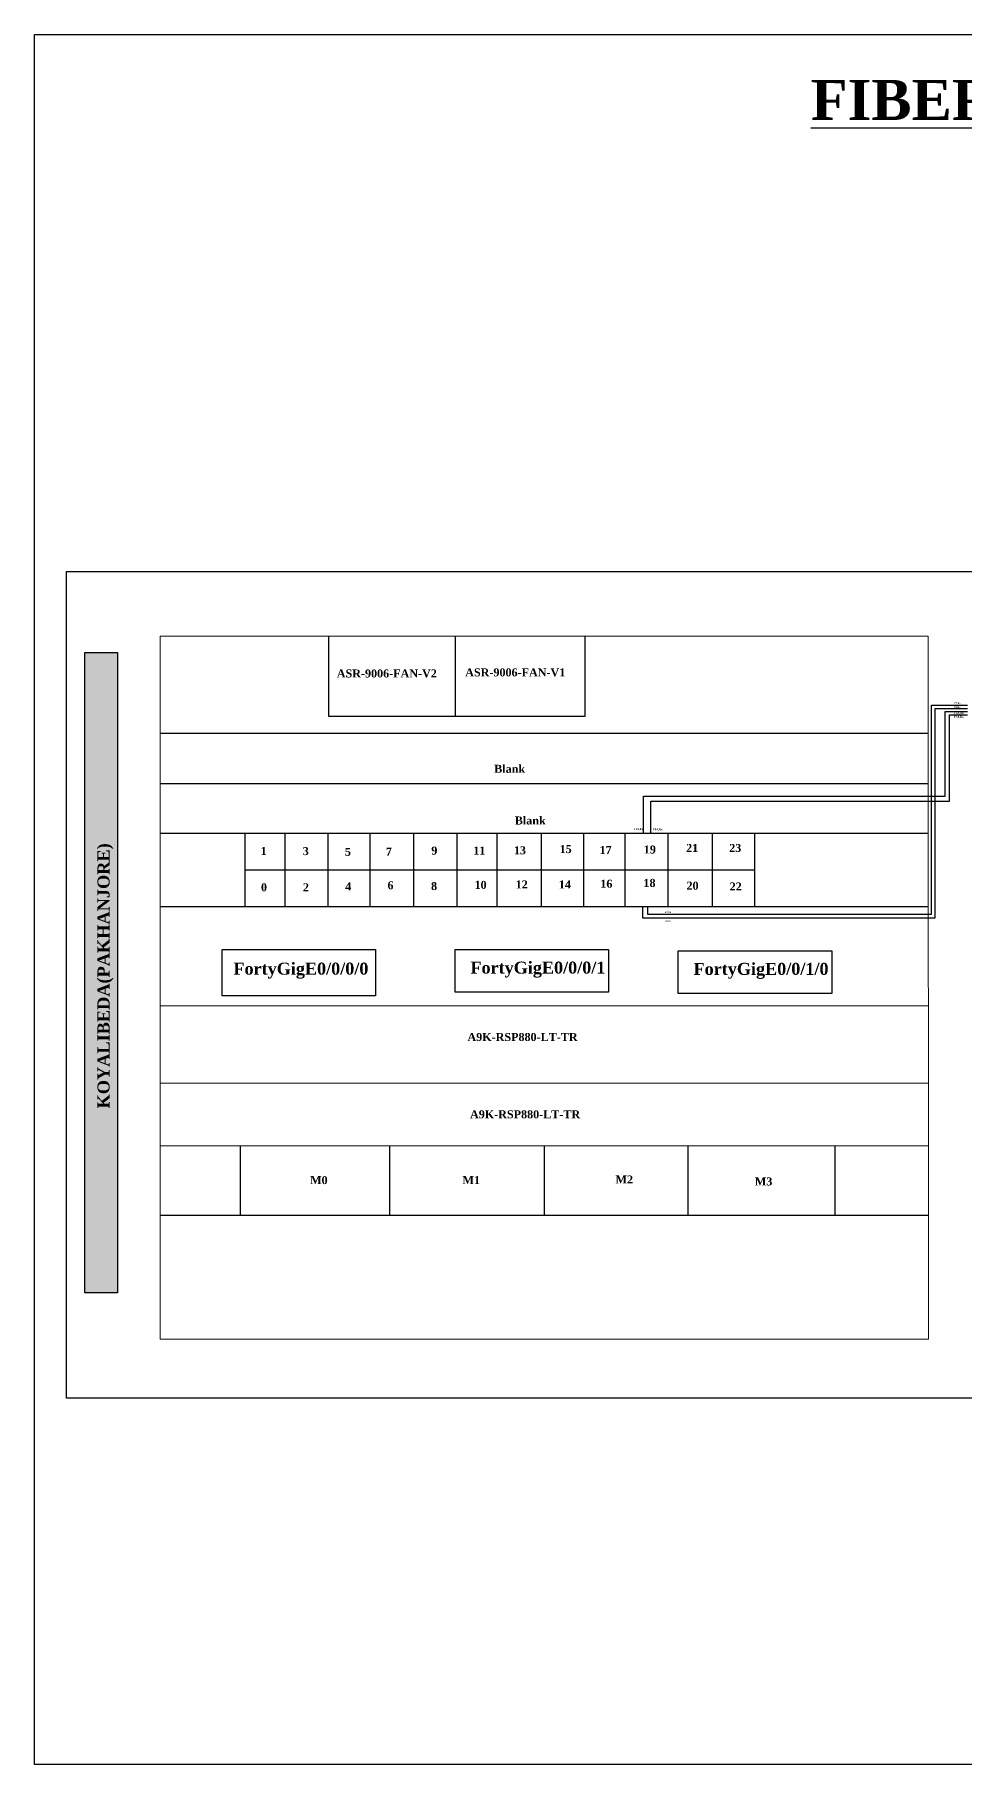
# Model space of a CAD drawing. Header units: millimetres. Extents: x 2060 to 116284, y 3280 to 54110.
# Drawn here: x 2060 to 29412, y 3280 to 54110 of the extents above; entities that cross this region are included whole.
import ezdxf

# ---------------------------------------------------------------- set-up
doc = ezdxf.new("R2010")
doc.units = ezdxf.units.MM
doc.layers.add('TAMPLATE', color=7, linetype='Continuous')
doc.styles.get("Standard").update_dxf_attribs({"font": 'timesbd.ttf'})

msp = doc.modelspace()

# ---------------------------------------------------------------- hatches: boundary and pattern name
h = msp.add_hatch()
h.set_pattern_fill('ANSI31', color=9, scale=10)
h.set_pattern_definition([(45, (-134088.1729, 43762.3242), (-0.883883476, 0.883883476), [])])
h.paths.add_polyline_path([(4495, 35949), (3539, 35949), (3539, 17138), (4495, 17138)])

# ---------------------------------------------------------------- linework, layer by layer
for p, q in [((10701, 36438), (10701, 34084)), ((14422, 36438), (14422, 34084)), ((18239, 34084), (18239, 36438)), ((10701, 34084), (18239, 34084)), ((5746, 33583), (28323, 33585)), ((5746, 32099), (28323, 32101)), ((5746, 30643), (28324, 30646)), ((8238, 30643), (8238, 28485)), ((9417, 30643), (9417, 28485)), ((10681, 30643), (10681, 28485)), ((11907, 30643), (11907, 28485)), ((13190, 30643), (13190, 28485)), ((14472, 30643), (14472, 28485)), ((15645, 30643), (15645, 28485)), ((16946, 30643), (16946, 28485)), ((18191, 30643), (18191, 28485)), ((19400, 30643), (19400, 28485)), ((20665, 30643), (20665, 28485)), ((21974, 30643), (21974, 28485)), ((23212, 30643), (23212, 28485)), ((5746, 30253), (5746, 30253)), ((8238, 29564), (23212, 29564)), ((5746, 28485), (28326, 28488)), ((5746, 25570), (28325, 25578)), ((5746, 23299), (28326, 23308)), ((5746, 21457), (28327, 21466)), ((8102, 21458), (8103, 19416)), ((12486, 21460), (12486, 19417)), ((17036, 21462), (17037, 19419)), ((21255, 21463), (21256, 19421)), ((25579, 21465), (25580, 19423)), ((5746, 19415), (28328, 19424))]:
    msp.add_line(p, q)
at = {"color": 40, "true_color": 0xf8d731}
for p, q in [((28814, 31729), (28814, 34224)), ((28814, 34224), (29472, 34224)), ((19957, 30644), (19957, 31729)), ((19957, 31729), (28814, 31729))]:
    msp.add_line(p, q, dxfattribs=at)
for points in [[(2060, 54110), (116284, 54110), (116284, 3280), (2060, 3280)], [(7572, 27221), (12079, 27221), (12079, 25860), (7572, 25860)], [(14418, 27221), (18925, 27221), (18925, 25970), (14418, 25970)], [(20975, 27183), (25483, 27183), (25483, 25932), (20975, 25932)]]:
    msp.add_lwpolyline(points, close=True)
at = {"color": 3}
msp.add_lwpolyline([(2993, 38337), (30764, 38337), (30764, 14040), (2993, 14040)], close=True, dxfattribs=at)
at = {"lineweight": 15}
msp.add_lwpolyline([(5746, 36438), (28321, 36438), (28328, 15771), (5746, 15771)], close=True, dxfattribs=at)
at = {"color": 18, "lineweight": 25, "true_color": 0x000000}
msp.add_lwpolyline([(3539, 35949), (4495, 35949), (4495, 17138), (3539, 17138)], close=True, dxfattribs=at)
at = {"color": 40, "true_color": 0xf8d731}
for points in [[(19923, 28158), (28528, 28158), (28528, 34303), (29472, 34303)], [(20066, 28266), (28419, 28266), (28419, 34406), (29472, 34406)], [(20169, 30645), (20169, 31582), (28947, 31582), (28947, 34118), (29472, 34118)], [(19923, 28488), (19923, 28158)], [(20066, 28487), (20066, 28266)]]:
    msp.add_lwpolyline(points, dxfattribs=at)

# ---------------------------------------------------------------- texts
at = {"attachment_point": 1}
for s, insert, char_height, width in [('A9K-RSP880-LT-TR', (14780, 24772), 235.17, 3139.53), ('A9K-RSP880-LT-TR', (14855, 22500), 235.17, 3139.53), ('M0', (10158, 20567), 235.2, 3504.99), ('M1', (14633, 20567), 235.2, 3504.99), ('M2', (19132, 20585), 235.2, 3504.99), ('M3', (23226, 20528), 235.2, 3504.99)]:
    msp.add_mtext(s, dxfattribs=dict(at, insert=insert, char_height=char_height, width=width))
at = {"layer": 'TAMPLATE'}
msp.add_text('%%UFIBER TERMINATION PLAN KOYALIBEDA(PAKHANJORE) (HIGH) BLOCK (BROWN RING) ', height=1175.86, dxfattribs=at).set_placement((24869, 51605))
at = {"layer": 'TAMPLATE', "lineweight": 5}
for s, height, p in [('ASR-9006-FAN-V2', 235.17, (10940, 35220)), ('ASR-9006-FAN-V1', 235.17, (14714, 35251)), ('F14,Rx', 58.8, (29082, 34040)), ('F8,Rx', 47, (29083, 34323)), ('F13,Tx', 58.8, (29085, 34150)), ('F7,Tx', 47, (29092, 34437)), ('Blank ', 235.2, (15566, 32418)), ('Blank', 235.2, (16171, 30899)), ('F13,Tx', 58.8, (19671, 30739)), ('F14,Rx', 58.8, (20232, 30724)), ('1', 235, (8704, 30005)), ('3', 235, (9938, 30000)), ('5', 235, (11179, 29978)), ('7', 235, (12382, 29986)), ('9', 235, (13717, 30015)), ('11', 235.2, (14949, 30015)), ('13', 235.2, (16144, 30023)), ('15', 235.2, (17487, 30059)), ('17', 235.2, (18660, 30030)), ('19', 235.2, (19961, 30047)), ('21', 235.2, (21204, 30093)), ('23', 235.2, (22471, 30093)), ('0', 235, (8712, 28937)), ('2', 235, (9944, 28937)), ('4', 235, (11187, 28960)), ('6', 235, (12430, 28995)), ('8', 235, (13710, 28972)), ('10', 235.2, (14988, 29007)), ('12', 235.2, (16196, 29019)), ('14', 235.2, (17464, 29019)), ('16', 235.2, (18684, 29042)), ('18', 235.2, (19951, 29066)), ('20', 235.2, (21217, 28984)), ('22', 235.2, (22484, 28960)), ('F8,Rx', 47, (20574, 28039)), ('F7,Tx', 47, (20578, 28301)), ('FortyGigE0/0/0/0', 352.76, (7903, 26487)), ('FortyGigE0/0/0/1', 352.76, (14867, 26517)), ('FortyGigE0/0/1/0', 352.76, (21424, 26480))]:
    msp.add_text(s, height=height, dxfattribs=at).set_placement(p)
at = {"layer": 'TAMPLATE', "color": 18, "true_color": 0x000000}
msp.add_text('KOYALIBEDA(PAKHANJORE)', height=355.75, rotation=90, dxfattribs=at).set_placement((4262, 22555))

doc.saveas('drawing.dxf')
